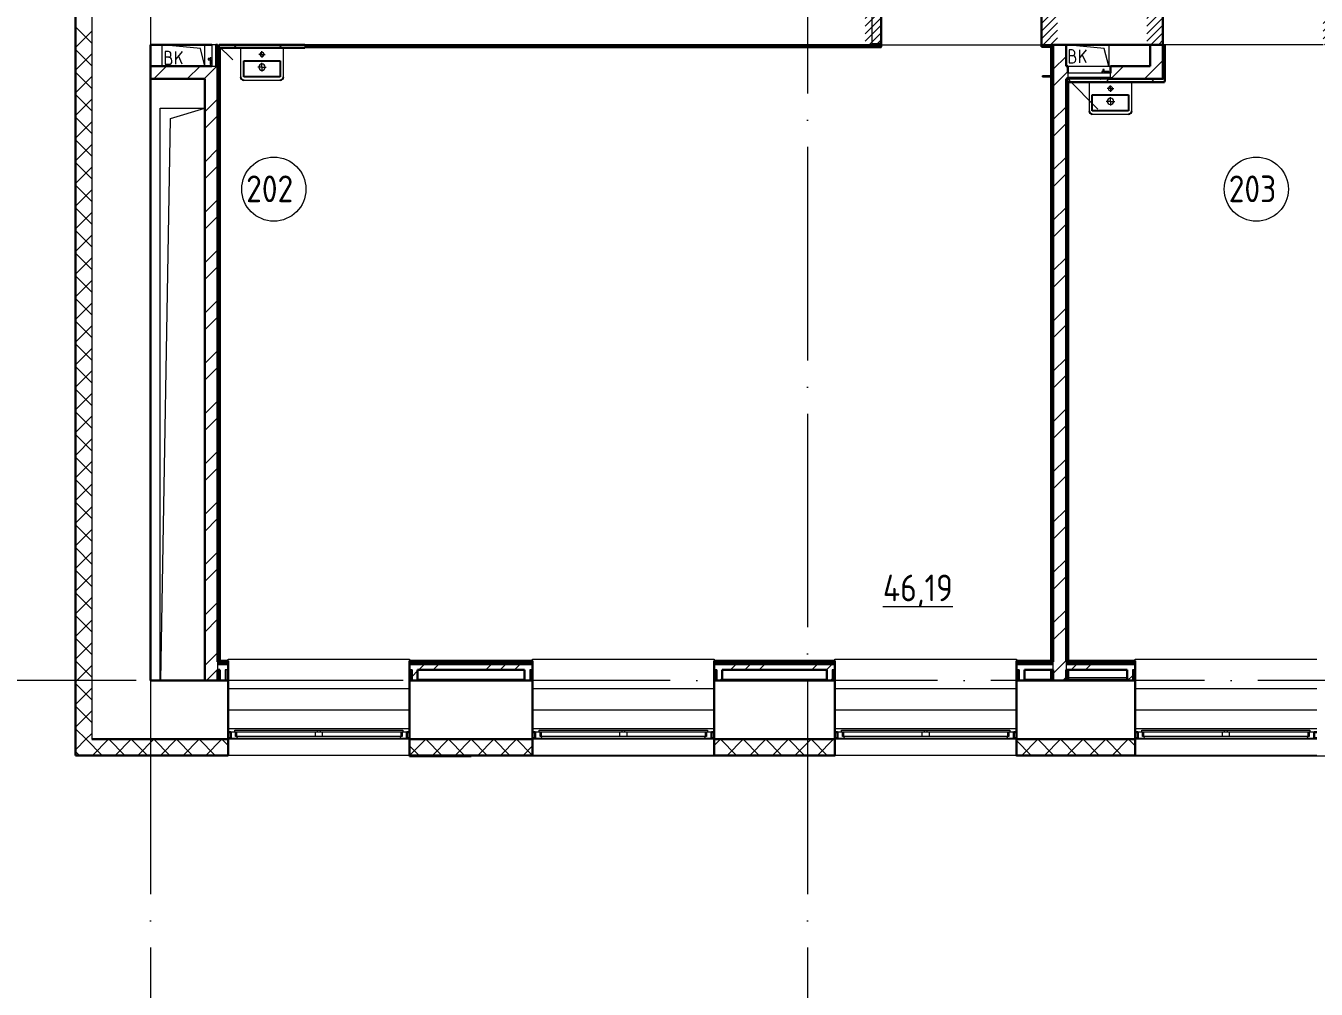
# Model space of a CAD drawing. Header units: millimetres. Extents: x -259809 to 472825, y -397243 to 31861.
# Drawn here: x 99658 to 111737, y -374202 to -365179 of the extents above; entities that cross this region are included whole.
import ezdxf

# ---------------------------------------------------------------- set-up
doc = ezdxf.new("R2010")
doc.units = ezdxf.units.MM
doc.linetypes.add('ADSK_Линия сетки', pattern=[25, 20, -2.5, 0, -2.5])
doc.linetypes.add('ADSK_Штриховая_ш2 п1_5', pattern=[4.5, 3, -1.5])
for name, color, linetype, lineweight in [('_ Окна', 252, 'Continuous', 30), ('Двери', 252, 'Continuous', 9), ('Марки помещений', 252, 'Continuous', 20), ('Оборудование', 8, 'Continuous', 18), ('Ограждение', 252, 'Continuous', 9), ('Окна', 252, 'Continuous', 9), ('Оси', 252, 'Continuous', 9), ('Перекрытие', 252, 'Continuous', 18), ('Стены внутренние', 252, 'Continuous', 18), ('Стены наружные', 252, 'Continuous', 18), ('Стены штриховка', 7, 'Continuous', 9)]:
    doc.layers.add(name, color=color, linetype=linetype, lineweight=lineweight)
doc.layers.add('Узлы', color=252, linetype='Continuous')
doc.styles.add('GOST Common_2', font='', dxfattribs={"width": 0.9, "height": 250})
doc.styles.get('GOST Common_2').set_extended_font_data('GOST type B')

# ---------------------------------------------------------------- blocks, each defined once
blk = doc.blocks.new('2 этаж')
at = {"layer": 'Двери', "lineweight": 18, "true_color": 0x636466}
h = blk.add_hatch(dxfattribs=at)
h.set_pattern_fill('FP_2', color=251, style=0, pattern_type=2)
h.set_pattern_definition([(45, (108141.006, -12489.253), (-35.3553, 35.3553), [])])
h.paths.add_polyline_path([(109150, -12684), (109166, -12684), (109166, -12294), (109016, -12294), (109016, -12684)])
h.paths.add_polyline_path([(107516, -12684), (107516, -12294), (107366, -12294), (107366, -12684)])
h = blk.add_hatch(dxfattribs=at)
h.set_pattern_fill('FP_2', color=251, style=0, pattern_type=2)
h.set_pattern_definition([(45, (110776.005, -12489.253), (-35.3553, 35.3553), [])])
h.paths.add_polyline_path([(111785, -12684), (111801, -12684), (111801, -12294), (111651, -12294), (111651, -12684)])
h.paths.add_polyline_path([(110151, -12684), (110151, -12294), (110001, -12294), (110001, -12684)])
at = {"color": 251, "lineweight": 18, "true_color": 0x636466}
for p, q in [((101144, -12718), (100784, -12684)), ((100784, -12884), (100784, -12684)), ((100843, -12747), (100813, -12747)), ((100813, -12747), (100813, -12867)), ((100846, -12800), (100813, -12800)), ((100866, -12780), (100866, -12770)), ((100973, -12747), (100913, -12818)), ((100913, -12867), (100913, -12747)), ((100973, -12867), (100937, -12789)), ((101184, -12884), (101144, -12718)), ((109601, -12720), (109246, -12684)), ((109303, -12732), (109273, -12732)), ((109273, -12732), (109273, -12852)), ((109307, -12786), (109273, -12786)), ((109327, -12766), (109327, -12756)), ((109433, -12732), (109373, -12804)), ((109373, -12852), (109373, -12732)), ((109433, -12852), (109397, -12775)), ((109646, -12884), (109601, -12720)), ((109646, -12684), (109646, -12884)), ((100813, -12867), (100850, -12867)), ((100876, -12840), (100876, -12830)), ((109273, -12852), (109310, -12852)), ((109337, -12826), (109337, -12816)), ((100766, -18639), (100766, -13279)), ((100766, -13279), (101184, -13279)), ((100864, -13374), (101184, -13279)), ((100771, -18639), (100864, -13374))]:
    blk.add_line(p, q, dxfattribs=at)
for centre, radius, start, end in [((100843, -12770), 23.3, 0, 90), ((100846, -12780), 20, 270, 0), ((100846, -12830), 30, 0, 90), ((109303, -12756), 23.3, 0, 90), ((109307, -12766), 20, 270, 0), ((109307, -12816), 30, 0, 90), ((100850, -12840), 26.7, 270, 0), ((109310, -12826), 26.7, 270, 0)]:
    blk.add_arc(centre, radius, start, end, dxfattribs=at)
at = {"layer": '_ Окна', "color": 251, "true_color": 0x636466}
for p, q in [((101426, -19121), (101401, -19121)), ((101401, -19179), (101426, -19179)), ((101426, -19179), (101426, -19121)), ((103101, -19121), (103076, -19121)), ((103076, -19121), (103076, -19179)), ((103076, -19179), (103101, -19179)), ((104276, -19121), (104251, -19121)), ((104251, -19179), (104276, -19179)), ((104276, -19179), (104276, -19121)), ((105951, -19121), (105926, -19121)), ((105926, -19121), (105926, -19179)), ((105926, -19179), (105951, -19179)), ((107106, -19121), (107081, -19121)), ((107081, -19179), (107106, -19179)), ((107106, -19179), (107106, -19121)), ((108781, -19121), (108756, -19121)), ((108756, -19121), (108756, -19179)), ((108756, -19179), (108781, -19179)), ((109916, -19121), (109891, -19121)), ((109891, -19179), (109916, -19179)), ((109916, -19179), (109916, -19121)), ((111591, -19121), (111566, -19121)), ((111566, -19121), (111566, -19179)), ((111566, -19179), (111591, -19179))]:
    blk.add_line(p, q, dxfattribs=at)
at = {"layer": '_ Окна', "color": 251, "lineweight": 18, "true_color": 0x636466}
for p, q in [((101464, -19121), (101426, -19121)), ((101426, -19121), (101426, -19179)), ((101426, -19179), (101485, -19179)), ((101472, -19162), (101472, -19121)), ((101484, -19162), (101472, -19162)), ((101485, -19179), (101490, -19162)), ((103012, -19162), (103017, -19179)), ((103017, -19179), (103076, -19179)), ((103030, -19162), (103018, -19162)), ((103030, -19121), (103030, -19162)), ((103076, -19121), (103038, -19121)), ((103076, -19179), (103076, -19121)), ((104314, -19121), (104276, -19121)), ((104276, -19121), (104276, -19179)), ((104276, -19179), (104335, -19179)), ((104322, -19162), (104322, -19121)), ((104334, -19162), (104322, -19162)), ((104335, -19179), (104340, -19162)), ((105862, -19162), (105867, -19179)), ((105867, -19179), (105926, -19179)), ((105880, -19162), (105868, -19162)), ((105880, -19121), (105880, -19162)), ((105926, -19121), (105888, -19121)), ((105926, -19179), (105926, -19121)), ((107144, -19121), (107106, -19121)), ((107106, -19121), (107106, -19179)), ((107106, -19179), (107165, -19179)), ((107152, -19162), (107152, -19121)), ((107164, -19162), (107152, -19162)), ((107165, -19179), (107170, -19162)), ((108692, -19162), (108697, -19179)), ((108697, -19179), (108756, -19179)), ((108710, -19162), (108698, -19162)), ((108710, -19121), (108710, -19162)), ((108756, -19121), (108718, -19121)), ((108756, -19179), (108756, -19121)), ((109954, -19121), (109916, -19121)), ((109916, -19121), (109916, -19179)), ((109916, -19179), (109975, -19179)), ((109962, -19162), (109962, -19121)), ((109974, -19162), (109962, -19162)), ((109975, -19179), (109980, -19162)), ((111502, -19162), (111507, -19179)), ((111507, -19179), (111566, -19179)), ((111520, -19162), (111508, -19162)), ((111520, -19121), (111520, -19162)), ((111566, -19121), (111528, -19121)), ((111566, -19179), (111566, -19121))]:
    blk.add_line(p, q, dxfattribs=at)
at = {"layer": 'Двери', "color": 251, "linetype": 'ADSK_Штриховая_ш2 п1_5', "true_color": 0x636466}
for p, q in [((107516, -12684), (107516, -12294)), ((109016, -12294), (109016, -12684)), ((110151, -12684), (110151, -12294)), ((107366, -12684), (107516, -12684)), ((109016, -12684), (109166, -12684)), ((110001, -12684), (110151, -12684))]:
    blk.add_line(p, q, dxfattribs=at)
at = {"layer": 'Марки помещений', "color": 251, "true_color": 0x636466}
for centre in [(101830, -14036), (111026, -14036)]:
    blk.add_circle(centre, 300, dxfattribs=at)
at = {"layer": 'Оборудование', "color": 251, "true_color": 0x636466}
for p, q in [((101285, -12684), (101249, -12684)), ((101249, -12684), (101249, -12884)), ((101286, -12883), (101286, -12685)), ((101296, -12691), (101286, -12691)), ((101296, -12712), (101297, -12712)), ((101297, -12712), (101296, -12712)), ((101297, -12876), (101297, -12692)), ((101304, -12703), (101299, -12703)), ((101304, -12684), (101445, -12826)), ((101304, -12865), (101304, -12703)), ((101306, -12788), (101304, -12788)), ((101306, -12792), (101306, -12788)), ((101306, -12792), (101306, -12852)), ((101231, -12812), (101214, -12812)), ((101214, -12812), (101214, -12824)), ((101214, -12824), (101231, -12824)), ((101233, -12810), (101231, -12812)), ((101231, -12812), (101231, -12824)), ((101231, -12824), (101233, -12826)), ((101249, -12808), (101233, -12808)), ((101233, -12808), (101233, -12827)), ((101233, -12827), (101249, -12827)), ((101239, -12805), (101234, -12805)), ((101234, -12805), (101234, -12813)), ((101234, -12823), (101234, -12868)), ((101234, -12868), (101239, -12868)), ((101239, -12813), (101239, -12805)), ((101239, -12868), (101239, -12823)), ((101249, -12884), (101285, -12884)), ((101286, -12877), (101296, -12877)), ((101297, -12856), (101296, -12856)), ((101297, -12856), (101296, -12856)), ((101299, -12865), (101304, -12865)), ((101304, -12856), (101306, -12856)), ((101306, -12856), (101306, -12852)), ((109588, -12914), (109588, -12931)), ((109601, -12914), (109588, -12914)), ((109601, -12931), (109601, -12914)), ((109261, -12949), (109261, -12986)), ((109661, -12949), (109261, -12949)), ((109261, -13004), (109544, -13287)), ((109262, -12987), (109660, -12987)), ((109268, -12987), (109268, -12996)), ((109269, -12997), (109653, -12997)), ((109280, -12999), (109280, -13004)), ((109280, -13004), (109642, -13004)), ((109565, -13004), (109565, -13006)), ((109565, -13006), (109569, -13006)), ((109629, -13006), (109569, -13006)), ((109590, -12934), (109581, -12934)), ((109581, -12934), (109581, -12939)), ((109581, -12939), (109590, -12939)), ((109585, -12933), (109585, -12949)), ((109604, -12933), (109585, -12933)), ((109588, -12931), (109586, -12933)), ((109601, -12931), (109588, -12931)), ((109645, -12934), (109599, -12934)), ((109599, -12939), (109645, -12939)), ((109603, -12933), (109601, -12931)), ((109604, -12949), (109604, -12933)), ((109629, -13006), (109633, -13006)), ((109633, -13006), (109633, -13004)), ((109642, -13004), (109642, -12999)), ((109645, -12939), (109645, -12934)), ((109654, -12996), (109654, -12987)), ((109661, -12986), (109661, -12949))]:
    blk.add_line(p, q, dxfattribs=at)
for points, knots in [([(101286, -12685), (101286, -12685), (101286, -12685), (101286, -12685), (101286, -12685), (101286, -12684), (101286, -12684), (101286, -12684), (101285, -12684), (101285, -12684)], [-1, -1, -1, -1, -0.833333, -0.75, -0.583333, -0.458333, -0.333333, -0.166667, 0, 0, 0, 0]), ([(101297, -12692), (101297, -12692), (101297, -12692), (101297, -12692), (101297, -12692), (101297, -12692), (101297, -12691), (101297, -12691), (101296, -12691), (101296, -12691), (101296, -12691)], [-1, -1, -1, -1, -0.833333, -0.75, -0.666667, -0.583333, -0.458333, -0.333333, -0.166667, 0, 0, 0, 0]), ([(101299, -12703), (101298, -12703), (101298, -12703), (101298, -12703), (101298, -12703), (101298, -12703), (101297, -12703), (101297, -12703), (101297, -12702), (101297, -12702), (101297, -12702), (101297, -12702), (101297, -12702)], [-1, -1, -1, -1, -0.833333, -0.75, -0.666667, -0.583333, -0.5, -0.416667, -0.333333, -0.25, -0.166667, 0, 0, 0, 0]), ([(101285, -12884), (101285, -12884), (101286, -12884), (101286, -12884), (101286, -12884), (101286, -12884), (101286, -12884), (101286, -12884), (101286, -12883), (101286, -12883)], [0, 0, 0, 0, 0.166667, 0.333333, 0.458333, 0.583333, 0.708333, 0.833333, 1, 1, 1, 1]), ([(101296, -12877), (101296, -12877), (101296, -12877), (101297, -12877), (101297, -12877), (101297, -12877), (101297, -12877), (101297, -12877), (101297, -12877), (101297, -12876), (101297, -12876)], [0, 0, 0, 0, 0.166667, 0.333333, 0.458333, 0.583333, 0.666667, 0.75, 0.833333, 1, 1, 1, 1]), ([(101297, -12867), (101297, -12867), (101297, -12866), (101297, -12866), (101297, -12866), (101297, -12866), (101297, -12866), (101298, -12866), (101298, -12865), (101298, -12865), (101298, -12865), (101298, -12865), (101299, -12865)], [0, 0, 0, 0, 0.166667, 0.25, 0.333333, 0.416667, 0.5, 0.583333, 0.666667, 0.75, 0.833333, 1, 1, 1, 1]), ([(109261, -12986), (109261, -12986), (109261, -12986), (109261, -12986), (109261, -12986), (109261, -12986), (109262, -12986), (109262, -12987), (109262, -12987), (109262, -12987)], [-1, -1, -1, -1, -0.833333, -0.666667, -0.5, -0.333333, -0.25, -0.166667, 0, 0, 0, 0]), ([(109268, -12996), (109268, -12996), (109268, -12997), (109268, -12997), (109268, -12997), (109268, -12997), (109268, -12997), (109269, -12997), (109269, -12997), (109269, -12997), (109269, -12997)], [-1, -1, -1, -1, -0.833333, -0.666667, -0.541667, -0.416667, -0.333333, -0.25, -0.166667, 0, 0, 0, 0]), ([(109278, -12997), (109279, -12997), (109279, -12997), (109279, -12997), (109279, -12997), (109279, -12998), (109280, -12998), (109280, -12998), (109280, -12998), (109280, -12998), (109280, -12998), (109280, -12999), (109280, -12999)], [-1, -1, -1, -1, -0.833333, -0.75, -0.666667, -0.583333, -0.5, -0.416667, -0.333333, -0.25, -0.166667, 0, 0, 0, 0]), ([(109642, -12999), (109642, -12999), (109642, -12998), (109642, -12998), (109642, -12998), (109642, -12998), (109642, -12998), (109643, -12998), (109643, -12997), (109643, -12997), (109643, -12997), (109643, -12997), (109644, -12997)], [0, 0, 0, 0, 0.166667, 0.25, 0.333333, 0.416667, 0.5, 0.583333, 0.666667, 0.75, 0.833333, 1, 1, 1, 1]), ([(109653, -12997), (109653, -12997), (109653, -12997), (109653, -12997), (109654, -12997), (109654, -12997), (109654, -12997), (109654, -12997), (109654, -12997), (109654, -12996), (109654, -12996)], [0, 0, 0, 0, 0.166667, 0.25, 0.333333, 0.416667, 0.541667, 0.666667, 0.833333, 1, 1, 1, 1]), ([(109660, -12987), (109660, -12987), (109660, -12987), (109660, -12986), (109661, -12986), (109661, -12986), (109661, -12986), (109661, -12986), (109661, -12986), (109661, -12986)], [0, 0, 0, 0, 0.166667, 0.25, 0.333333, 0.5, 0.666667, 0.833333, 1, 1, 1, 1])]:
    blk.add_open_spline(points, degree=3, knots=knots, dxfattribs=at)
at = {"layer": 'Ограждение', "color": 251, "true_color": 0x636466}
for p, q in [((102119, -12709), (107516, -12709)), ((107516, -12704), (107516, -12709)), ((110166, -12684), (110176, -12684)), ((110166, -12684), (110166, -12699)), ((110176, -12964), (110176, -12684)), ((101324, -12987), (101329, -12987)), ((101329, -18454), (101329, -12987)), ((109024, -12984), (109024, -12974)), ((109106, -12974), (109024, -12974)), ((109024, -12984), (109101, -12984)), ((109106, -12979), (109101, -12984)), ((109101, -12984), (109101, -18454)), ((110176, -12964), (110171, -12964)), ((109266, -13594), (109271, -13594)), ((109271, -18454), (109271, -13594)), ((101401, -18454), (101401, -18439)), ((101401, -18439), (103101, -18439)), ((103101, -18439), (103101, -18454)), ((104251, -18454), (104251, -18439)), ((104251, -18439), (105951, -18439)), ((105951, -18439), (105951, -18454)), ((107081, -18454), (107081, -18439)), ((107081, -18439), (108781, -18439)), ((108781, -18439), (108781, -18454)), ((109891, -18454), (109891, -18439)), ((109891, -18439), (111591, -18439)), ((101319, -18539), (101319, -18624)), ((109101, -18539), (109101, -18624)), ((109111, -18624), (109111, -18539)), ((109261, -18539), (109261, -18624)), ((109271, -18614), (109271, -18539)), ((101401, -18714), (103101, -18714)), ((104251, -18714), (105951, -18714)), ((107081, -18714), (108781, -18714)), ((109271, -18614), (109261, -18624)), ((109816, -18614), (109271, -18614)), ((109891, -18714), (111591, -18714)), ((101401, -18914), (103101, -18914)), ((104251, -18914), (105951, -18914)), ((107081, -18914), (108781, -18914)), ((109891, -18914), (111591, -18914)), ((101401, -19089), (103101, -19089)), ((104251, -19089), (105951, -19089)), ((107081, -19089), (108781, -19089)), ((109891, -19089), (111591, -19089))]:
    blk.add_line(p, q, dxfattribs=at)
at = {"layer": 'Окна', "color": 251, "true_color": 0x636466}
for p, q in [((101464, -19104), (102236, -19104)), ((101464, -19121), (101464, -19104)), ((102236, -19121), (101464, -19121)), ((101484, -19162), (101484, -19121)), ((102216, -19162), (101484, -19162)), ((101485, -19179), (103017, -19179)), ((102216, -19121), (102216, -19162)), ((102286, -19162), (102216, -19162)), ((102236, -19104), (102266, -19104)), ((102236, -19104), (102236, -19121)), ((102266, -19121), (102236, -19121)), ((102266, -19104), (103038, -19104)), ((102266, -19121), (102266, -19104)), ((103038, -19121), (102266, -19121)), ((102286, -19162), (102286, -19121)), ((103018, -19162), (102286, -19162)), ((103018, -19121), (103018, -19162)), ((103038, -19104), (103038, -19121)), ((104314, -19104), (105086, -19104)), ((104314, -19121), (104314, -19104)), ((105086, -19121), (104314, -19121)), ((104334, -19162), (104334, -19121)), ((105066, -19162), (104334, -19162)), ((104335, -19179), (105867, -19179)), ((105066, -19121), (105066, -19162)), ((105136, -19162), (105066, -19162)), ((105086, -19104), (105116, -19104)), ((105086, -19104), (105086, -19121)), ((105116, -19121), (105086, -19121)), ((105116, -19104), (105888, -19104)), ((105116, -19121), (105116, -19104)), ((105888, -19121), (105116, -19121)), ((105136, -19162), (105136, -19121)), ((105868, -19162), (105136, -19162)), ((105868, -19121), (105868, -19162)), ((105888, -19104), (105888, -19121)), ((107144, -19104), (107916, -19104)), ((107144, -19121), (107144, -19104)), ((107916, -19121), (107144, -19121)), ((107164, -19162), (107164, -19121)), ((107896, -19162), (107164, -19162)), ((107165, -19179), (108697, -19179)), ((107896, -19121), (107896, -19162)), ((107966, -19162), (107896, -19162)), ((107916, -19104), (107946, -19104)), ((107916, -19104), (107916, -19121)), ((107946, -19121), (107916, -19121)), ((107946, -19104), (108718, -19104)), ((107946, -19121), (107946, -19104)), ((108718, -19121), (107946, -19121)), ((107966, -19162), (107966, -19121)), ((108698, -19162), (107966, -19162)), ((108698, -19121), (108698, -19162)), ((108718, -19104), (108718, -19121)), ((109954, -19104), (110726, -19104)), ((109954, -19121), (109954, -19104)), ((110726, -19121), (109954, -19121)), ((109974, -19162), (109974, -19121)), ((110706, -19162), (109974, -19162)), ((109975, -19179), (111507, -19179)), ((110706, -19121), (110706, -19162)), ((110776, -19162), (110706, -19162)), ((110726, -19104), (110756, -19104)), ((110726, -19104), (110726, -19121)), ((110756, -19121), (110726, -19121)), ((110756, -19104), (111528, -19104)), ((110756, -19121), (110756, -19104)), ((111528, -19121), (110756, -19121)), ((110776, -19162), (110776, -19121)), ((111508, -19162), (110776, -19162)), ((111508, -19121), (111508, -19162)), ((111528, -19104), (111528, -19121))]:
    blk.add_line(p, q, dxfattribs=at)
at = {"layer": 'Оси', "color": 251, "linetype": 'ADSK_Линия сетки', "ltscale": 100, "true_color": 0x636466}
for p, q in [((100676, -1139), (100676, -32265)), ((106826, -1139), (106826, -32265)), ((170543, -18639), (93604, -18639))]:
    blk.add_line(p, q, dxfattribs=at)
at = {"layer": 'Перекрытие', "color": 251, "ltscale": 100, "true_color": 0x636466}
for p, q in [((100784, -12884), (100784, -12684)), ((109646, -12684), (109646, -12884)), ((100766, -18639), (100766, -13279)), ((100766, -13279), (101184, -13279))]:
    blk.add_line(p, q, dxfattribs=at)
at = {"layer": 'Стены внутренние', "color": 251, "lineweight": 30, "true_color": 0x636466}
for p, q in [((99974, -11929), (99974, -19341)), ((109016, -12294), (109016, -12684)), ((110151, -12684), (110151, -12294)), ((107431, -12684), (107431, -12679)), ((100676, -12884), (100676, -12684)), ((100676, -12684), (101249, -12684)), ((101286, -12684), (101304, -12684)), ((101319, -12684), (102119, -12684)), ((109246, -12684), (110031, -12684)), ((100676, -18639), (100676, -13004)), ((101184, -18639), (100676, -18639)), ((101326, -18639), (101304, -18639)), ((101401, -19341), (101401, -18639)), ((103101, -18639), (103101, -19341)), ((104176, -18639), (103176, -18639)), ((104251, -19341), (104251, -18639)), ((105951, -18639), (105951, -19341)), ((107006, -18639), (106026, -18639)), ((107081, -19341), (107081, -18639)), ((108781, -18639), (108781, -19341)), ((109126, -18639), (108856, -18639)), ((109816, -18639), (109246, -18639)), ((109891, -19341), (109891, -18639)), ((100126, -19189), (101401, -19189)), ((103101, -19189), (104251, -19189)), ((105951, -19189), (107081, -19189)), ((108781, -19189), (109891, -19189)), ((99974, -19341), (101401, -19341)), ((103101, -19341), (104251, -19341)), ((105951, -19341), (107081, -19341)), ((108781, -19341), (109891, -19341))]:
    blk.add_line(p, q, dxfattribs=at)
at = {"layer": 'Стены внутренние', "color": 251, "true_color": 0x636466}
for p, q in [((100126, -11929), (100126, -19189)), ((107431, -12679), (107431, -12299)), ((101304, -12684), (101319, -12684)), ((107516, -12684), (109111, -12684)), ((111651, -12684), (110151, -12684)), ((103101, -19189), (101401, -19189)), ((105951, -19189), (104251, -19189)), ((108781, -19189), (107081, -19189)), ((111591, -19189), (109891, -19189)), ((103101, -19341), (101401, -19341)), ((105951, -19341), (104251, -19341)), ((108781, -19341), (107081, -19341)), ((111591, -19341), (109891, -19341))]:
    blk.add_line(p, q, dxfattribs=at)
at = {"layer": 'Стены внутренние', "color": 251, "linetype": 'Continuous', "lineweight": 9, "true_color": 0x636466}
for p, q in [((100126, -12668), (99976, -12518)), ((99976, -12707), (100126, -12557)), ((99976, -12691), (99974, -12688)), ((100126, -12880), (99976, -12730)), ((99976, -12919), (100126, -12769)), ((99976, -12895), (99974, -12891)), ((99976, -12928), (99976, -12928)), ((100126, -13092), (99976, -12942)), ((99976, -13131), (100126, -12981)), ((99976, -13132), (99976, -13132)), ((100126, -13304), (99976, -13154)), ((99976, -13344), (100126, -13194)), ((99976, -13354), (99974, -13359)), ((100126, -13516), (99976, -13366)), ((99976, -13556), (100126, -13406)), ((99976, -13436), (99976, -13436)), ((100126, -13728), (99976, -13578)), ((99976, -13768), (100126, -13618)), ((100126, -13940), (99976, -13790)), ((99976, -13980), (100126, -13830)), ((100126, -14152), (99976, -14002)), ((99976, -14192), (100126, -14042)), ((99976, -14046), (99976, -14046)), ((100126, -14365), (99976, -14215)), ((99976, -14249), (99976, -14249)), ((99976, -14404), (100126, -14254)), ((100126, -14577), (99976, -14427)), ((99976, -14616), (100126, -14466)), ((99976, -14554), (99976, -14554)), ((100126, -14789), (99976, -14639)), ((99976, -14829), (100126, -14679)), ((99976, -14777), (99974, -14781)), ((100126, -15001), (99976, -14851)), ((99976, -15041), (100126, -14891)), ((100126, -15213), (99976, -15063)), ((99976, -15130), (99974, -15126)), ((99976, -15253), (100126, -15103)), ((99976, -15164), (99976, -15164)), ((100126, -15425), (99976, -15275)), ((99976, -15465), (100126, -15315)), ((99976, -15367), (99976, -15367)), ((100126, -15637), (99976, -15487)), ((99976, -15677), (100126, -15527)), ((99976, -15672), (99976, -15672)), ((100126, -15849), (99976, -15699)), ((99976, -15889), (100126, -15739)), ((100126, -16062), (99976, -15912)), ((99976, -16101), (100126, -15951)), ((100126, -16274), (99976, -16124)), ((99976, -16313), (100126, -16163)), ((99976, -16281), (99976, -16281)), ((100126, -16486), (99976, -16336)), ((99976, -16526), (100126, -16376)), ((99976, -16484), (99976, -16484)), ((100126, -16698), (99976, -16548)), ((99976, -16738), (100126, -16588)), ((100126, -16910), (99976, -16760)), ((99976, -16789), (99976, -16789)), ((99976, -16950), (100126, -16800)), ((100126, -17122), (99976, -16972)), ((99976, -17012), (99976, -17013)), ((99976, -17162), (100126, -17012)), ((100126, -17334), (99976, -17184)), ((99976, -17374), (100126, -17224)), ((99976, -17365), (99974, -17361)), ((100126, -17547), (99976, -17397)), ((99976, -17399), (99976, -17399)), ((99976, -17586), (100126, -17436)), ((99976, -17602), (99976, -17602)), ((100126, -17759), (99976, -17609)), ((99976, -17798), (100126, -17648)), ((100126, -17971), (99976, -17821)), ((99976, -18011), (100126, -17861)), ((99976, -17907), (99976, -17907)), ((100126, -18183), (99976, -18033)), ((99976, -18223), (100126, -18073)), ((100126, -18395), (99976, -18245)), ((99976, -18435), (100126, -18285)), ((100126, -18607), (99976, -18457)), ((99976, -18647), (100126, -18497)), ((99976, -18516), (99976, -18516)), ((100126, -18819), (99976, -18669)), ((99976, -18859), (100126, -18709)), ((99976, -18720), (99976, -18720)), ((100126, -19031), (99976, -18881)), ((99976, -19071), (100126, -18921)), ((99976, -19024), (99976, -19024)), ((100072, -19189), (99976, -19094)), ((99976, -19283), (100070, -19189)), ((100070, -19189), (100126, -19133)), ((100222, -19339), (100072, -19189)), ((100132, -19339), (100282, -19189)), ((100434, -19339), (100284, -19189)), ((100344, -19339), (100494, -19189)), ((100646, -19339), (100496, -19189)), ((100556, -19339), (100706, -19189)), ((100858, -19339), (100708, -19189)), ((100769, -19339), (100919, -19189)), ((101070, -19339), (100920, -19189)), ((100981, -19339), (101131, -19189)), ((101282, -19339), (101132, -19189)), ((101193, -19339), (101343, -19189)), ((101401, -19246), (101344, -19189)), ((103103, -19338), (103252, -19189)), ((103404, -19339), (103254, -19189)), ((103314, -19339), (103464, -19189)), ((103616, -19339), (103466, -19189)), ((103526, -19339), (103676, -19189)), ((103828, -19339), (103678, -19189)), ((103738, -19339), (103888, -19189)), ((104040, -19339), (103890, -19189)), ((103951, -19339), (104101, -19189)), ((104249, -19336), (104102, -19189)), ((105951, -19248), (106010, -19189)), ((106161, -19339), (106011, -19189)), ((106072, -19339), (106222, -19189)), ((106373, -19339), (106223, -19189)), ((106284, -19339), (106434, -19189)), ((106586, -19339), (106436, -19189)), ((106496, -19339), (106646, -19189)), ((106798, -19339), (106648, -19189)), ((106708, -19339), (106858, -19189)), ((107010, -19339), (106860, -19189)), ((106920, -19339), (107070, -19189)), ((107081, -19198), (107072, -19189)), ((108919, -19339), (108781, -19201)), ((108830, -19339), (108980, -19189)), ((109131, -19339), (108981, -19189)), ((109042, -19339), (109192, -19189)), ((109343, -19339), (109193, -19189)), ((109254, -19339), (109404, -19189)), ((109555, -19339), (109405, -19189)), ((109466, -19339), (109616, -19189)), ((109768, -19339), (109618, -19189)), ((109678, -19339), (109828, -19189)), ((109891, -19251), (109830, -19189)), ((100010, -19339), (99976, -19306)), ((103191, -19339), (103101, -19249)), ((104163, -19339), (104251, -19251)), ((100179, -19341), (100178, -19340)), ((101214, -19339), (101213, -19341)), ((103698, -19341), (103697, -19339)), ((104029, -19339), (104028, -19341)), ((104050, -19341), (104049, -19339)), ((104249, -19329), (104251, -19329)), ((108977, -19341), (108976, -19339)), ((109329, -19341), (109328, -19339)), ((109543, -19339), (109542, -19341))]:
    blk.add_line(p, q, dxfattribs=at)
at = {"layer": 'Стены наружные', "color": 251, "lineweight": 30, "true_color": 0x636466}
for p, q in [((107516, -12679), (107516, -12299)), ((107431, -12679), (107516, -12679)), ((101304, -12684), (101304, -12703)), ((101324, -12704), (101319, -12704)), ((101319, -12704), (101319, -18459)), ((101319, -12714), (102119, -12714)), ((101324, -18454), (101324, -12704)), ((102119, -12699), (107516, -12699)), ((102119, -12704), (107516, -12704)), ((102119, -12714), (102119, -12704)), ((107516, -12684), (107431, -12684)), ((107516, -12704), (107516, -12684)), ((109016, -12684), (109016, -12704)), ((109016, -12699), (109111, -12699)), ((109016, -12704), (109106, -12704)), ((109106, -12704), (109106, -18454)), ((109246, -12684), (109111, -12684)), ((109111, -18459), (109111, -12699)), ((109126, -12684), (109126, -18464)), ((109246, -12884), (109246, -12684)), ((110031, -12684), (110031, -12884)), ((110151, -12684), (110031, -12684)), ((110151, -12684), (110151, -13004)), ((110166, -12699), (110151, -12699)), ((110166, -12704), (110166, -12699)), ((110171, -12704), (110166, -12704)), ((110171, -13024), (110171, -12704)), ((101249, -12884), (100676, -12884)), ((100676, -12884), (100676, -13004)), ((101304, -12884), (101286, -12884)), ((101304, -12865), (101304, -18464)), ((109261, -12884), (109246, -12884)), ((109261, -12949), (109261, -12884)), ((110031, -12884), (109661, -12884)), ((109661, -12884), (109661, -12949)), ((100676, -13004), (101184, -13004)), ((101184, -13004), (101184, -18639)), ((109246, -18464), (109246, -13004)), ((109280, -13004), (109246, -13004)), ((109261, -13004), (109261, -12986)), ((109266, -18454), (109266, -13034)), ((109266, -13034), (110166, -13034)), ((110151, -13004), (109642, -13004)), ((109661, -12986), (109661, -13004)), ((110166, -13024), (110171, -13024)), ((110166, -13034), (110166, -13024)), ((101304, -18464), (101319, -18464)), ((101401, -18454), (101324, -18454)), ((101401, -18459), (101401, -18454)), ((101401, -18639), (101401, -18459)), ((104251, -18454), (103101, -18454)), ((103101, -18454), (103101, -18459)), ((103101, -18459), (103101, -18639)), ((104251, -18459), (104251, -18454)), ((104251, -18639), (104251, -18459)), ((107081, -18454), (105951, -18454)), ((105951, -18454), (105951, -18459)), ((105951, -18459), (105951, -18639)), ((107081, -18459), (107081, -18454)), ((107081, -18639), (107081, -18459)), ((109106, -18454), (108781, -18454)), ((108781, -18454), (108781, -18459)), ((108781, -18459), (108781, -18639)), ((109111, -18459), (109106, -18459)), ((109106, -18459), (109111, -18459)), ((109246, -18464), (109261, -18464)), ((109266, -18459), (109261, -18459)), ((109261, -18459), (109266, -18459)), ((109891, -18454), (109266, -18454)), ((109891, -18459), (109891, -18454)), ((109891, -18639), (109891, -18459)), ((101304, -18639), (101304, -18539)), ((101304, -18539), (101326, -18539)), ((101326, -18539), (101326, -18639)), ((103176, -18539), (104176, -18539)), ((103176, -18639), (103176, -18539)), ((104176, -18539), (104176, -18639)), ((106026, -18539), (107006, -18539)), ((106026, -18639), (106026, -18539)), ((107006, -18539), (107006, -18639)), ((108856, -18539), (109126, -18539)), ((108856, -18639), (108856, -18539)), ((109126, -18539), (109126, -18639)), ((109246, -18639), (109246, -18539)), ((109246, -18539), (109816, -18539)), ((109816, -18539), (109816, -18639)), ((101184, -18639), (101304, -18639)), ((101326, -18639), (101401, -18639)), ((103101, -18639), (103176, -18639)), ((104176, -18639), (104251, -18639)), ((105951, -18639), (106026, -18639)), ((107006, -18639), (107081, -18639)), ((108781, -18639), (108856, -18639)), ((109126, -18639), (109246, -18639)), ((109816, -18639), (109891, -18639)), ((103676, -19341), (103101, -19341)), ((103101, -19341), (103101, -19346)), ((103101, -19346), (103676, -19346)), ((103676, -19346), (103676, -19341))]:
    blk.add_line(p, q, dxfattribs=at)
at = {"layer": 'Стены наружные', "color": 251, "linetype": 'Continuous', "lineweight": 9, "true_color": 0x636466}
for p, q in [((107474, -12679), (107516, -12637)), ((101319, -12708), (101322, -12704)), ((101319, -12778), (101324, -12773)), ((101454, -12714), (101484, -12684)), ((101878, -12714), (101908, -12684)), ((102171, -12704), (102176, -12699)), ((102242, -12704), (102247, -12699)), ((102312, -12704), (102317, -12699)), ((102317, -12699), (102332, -12684)), ((102383, -12704), (102388, -12699)), ((102454, -12704), (102459, -12699)), ((102525, -12704), (102530, -12699)), ((102595, -12704), (102600, -12699)), ((102666, -12704), (102671, -12699)), ((102737, -12704), (102742, -12699)), ((102742, -12699), (102757, -12684)), ((102807, -12704), (102812, -12699)), ((102878, -12704), (102883, -12699)), ((102949, -12704), (102954, -12699)), ((103020, -12704), (103025, -12699)), ((103090, -12704), (103095, -12699)), ((103161, -12704), (103166, -12699)), ((103166, -12699), (103181, -12684)), ((103232, -12704), (103237, -12699)), ((103302, -12704), (103307, -12699)), ((103373, -12704), (103378, -12699)), ((103444, -12704), (103449, -12699)), ((103515, -12704), (103520, -12699)), ((103585, -12704), (103590, -12699)), ((103590, -12699), (103605, -12684)), ((103656, -12704), (103661, -12699)), ((103727, -12704), (103732, -12699)), ((103797, -12704), (103802, -12699)), ((103868, -12704), (103873, -12699)), ((103939, -12704), (103944, -12699)), ((104009, -12704), (104014, -12699)), ((104014, -12699), (104029, -12684)), ((104080, -12704), (104085, -12699)), ((104151, -12704), (104156, -12699)), ((104222, -12704), (104227, -12699)), ((104292, -12704), (104297, -12699)), ((104363, -12704), (104368, -12699)), ((104434, -12704), (104439, -12699)), ((104439, -12699), (104454, -12684)), ((104504, -12704), (104509, -12699)), ((104575, -12704), (104580, -12699)), ((104646, -12704), (104651, -12699)), ((104717, -12704), (104722, -12699)), ((104787, -12704), (104792, -12699)), ((104858, -12704), (104863, -12699)), ((104863, -12699), (104878, -12684)), ((104929, -12704), (104934, -12699)), ((104999, -12704), (105004, -12699)), ((105070, -12704), (105075, -12699)), ((105141, -12704), (105146, -12699)), ((105212, -12704), (105217, -12699)), ((105282, -12704), (105287, -12699)), ((105287, -12699), (105302, -12684)), ((105353, -12704), (105358, -12699)), ((105424, -12704), (105429, -12699)), ((105494, -12704), (105499, -12699)), ((105565, -12704), (105570, -12699)), ((105636, -12704), (105641, -12699)), ((105707, -12704), (105712, -12699)), ((105712, -12699), (105727, -12684)), ((105777, -12704), (105782, -12699)), ((105848, -12704), (105853, -12699)), ((105919, -12704), (105924, -12699)), ((105989, -12704), (105994, -12699)), ((106060, -12704), (106065, -12699)), ((106131, -12704), (106136, -12699)), ((106136, -12699), (106151, -12684)), ((106202, -12704), (106207, -12699)), ((106272, -12704), (106277, -12699)), ((106343, -12704), (106348, -12699)), ((106414, -12704), (106419, -12699)), ((106484, -12704), (106489, -12699)), ((106555, -12704), (106560, -12699)), ((106560, -12699), (106575, -12684)), ((106626, -12704), (106631, -12699)), ((106696, -12704), (106701, -12699)), ((106767, -12704), (106772, -12699)), ((106838, -12704), (106843, -12699)), ((106909, -12704), (106914, -12699)), ((106979, -12704), (106984, -12699)), ((106984, -12699), (106999, -12684)), ((107050, -12704), (107055, -12699)), ((107121, -12704), (107126, -12699)), ((107191, -12704), (107196, -12699)), ((107262, -12704), (107267, -12699)), ((107333, -12704), (107338, -12699)), ((107404, -12704), (107409, -12699)), ((107409, -12699), (107424, -12684)), ((107474, -12704), (107479, -12699)), ((109030, -12704), (109035, -12699)), ((109101, -12704), (109106, -12699)), ((109106, -12699), (109111, -12694)), ((109106, -12770), (109111, -12765)), ((109126, -12913), (109246, -12793)), ((110166, -12770), (110171, -12765)), ((100706, -13004), (100826, -12884)), ((101020, -13004), (101140, -12884)), ((101184, -12998), (101297, -12884)), ((101304, -12864), (101319, -12849)), ((101319, -12849), (101324, -12844)), ((101319, -12920), (101324, -12915)), ((109106, -12840), (109111, -12835)), ((109106, -12911), (109111, -12906)), ((109664, -13004), (109784, -12884)), ((110031, -12951), (110151, -12831)), ((110151, -12927), (110166, -12912)), ((110166, -12841), (110171, -12836)), ((110166, -12912), (110171, -12907)), ((101177, -13004), (101184, -12998)), ((101319, -12991), (101324, -12986)), ((109106, -12982), (109111, -12977)), ((109126, -13070), (109246, -12950)), ((109246, -12950), (109261, -12935)), ((109261, -13039), (109266, -13034)), ((109619, -13034), (109649, -13004)), ((109978, -13004), (110031, -12951)), ((110043, -13034), (110073, -13004)), ((110135, -13004), (110151, -12988)), ((110166, -12982), (110171, -12977)), ((101319, -13061), (101324, -13056)), ((101319, -13132), (101324, -13127)), ((109106, -13052), (109111, -13047)), ((109106, -13123), (109111, -13118)), ((109261, -13110), (109266, -13105)), ((101184, -13312), (101304, -13192)), ((101304, -13288), (101319, -13273)), ((101319, -13203), (101324, -13198)), ((101319, -13273), (101324, -13268)), ((109106, -13194), (109111, -13189)), ((109106, -13265), (109111, -13260)), ((109126, -13385), (109246, -13265)), ((109261, -13180), (109266, -13175)), ((109261, -13251), (109266, -13246)), ((101184, -13469), (101304, -13349)), ((101319, -13344), (101324, -13339)), ((109106, -13335), (109111, -13330)), ((109106, -13406), (109111, -13401)), ((109246, -13407), (109261, -13392)), ((109261, -13322), (109266, -13317)), ((109261, -13392), (109266, -13387)), ((101319, -13415), (101324, -13410)), ((101319, -13486), (101324, -13481)), ((109106, -13477), (109111, -13472)), ((109126, -13542), (109246, -13422)), ((109261, -13463), (109266, -13458)), ((101319, -13556), (101324, -13551)), ((101319, -13627), (101324, -13622)), ((109106, -13547), (109111, -13542)), ((109106, -13618), (109111, -13613)), ((109261, -13534), (109266, -13529)), ((109261, -13605), (109266, -13600)), ((101184, -13783), (101304, -13663)), ((101304, -13713), (101319, -13698)), ((101319, -13698), (101324, -13693)), ((101319, -13768), (101324, -13763)), ((109106, -13689), (109111, -13684)), ((109106, -13760), (109111, -13755)), ((109126, -13856), (109246, -13736)), ((109261, -13675), (109266, -13670)), ((109261, -13746), (109266, -13741)), ((101184, -13941), (101304, -13821)), ((101319, -13839), (101324, -13834)), ((109106, -13830), (109111, -13825)), ((109246, -13832), (109261, -13817)), ((109261, -13817), (109266, -13812)), ((109261, -13887), (109266, -13882)), ((101319, -13910), (101324, -13905)), ((101319, -13981), (101324, -13976)), ((109106, -13901), (109111, -13896)), ((109106, -13972), (109111, -13967)), ((109126, -14013), (109246, -13893)), ((109261, -13958), (109266, -13953)), ((101304, -14137), (101319, -14122)), ((101319, -14051), (101324, -14046)), ((101319, -14122), (101324, -14117)), ((109106, -14042), (109111, -14037)), ((109106, -14113), (109111, -14108)), ((109261, -14029), (109266, -14024)), ((109261, -14100), (109266, -14095)), ((101184, -14255), (101304, -14135)), ((101319, -14193), (101324, -14188)), ((109106, -14184), (109111, -14179)), ((109106, -14255), (109111, -14250)), ((109126, -14328), (109246, -14208)), ((109246, -14256), (109261, -14241)), ((109261, -14170), (109266, -14165)), ((109261, -14241), (109266, -14236)), ((101184, -14412), (101304, -14292)), ((101319, -14263), (101324, -14258)), ((101319, -14334), (101324, -14329)), ((109106, -14325), (109111, -14320)), ((109126, -14485), (109246, -14365)), ((109261, -14312), (109266, -14307)), ((101319, -14405), (101324, -14400)), ((101319, -14475), (101324, -14470)), ((109106, -14396), (109111, -14391)), ((109106, -14467), (109111, -14462)), ((109261, -14382), (109266, -14377)), ((109261, -14453), (109266, -14448)), ((101184, -14726), (101304, -14606)), ((101304, -14561), (101319, -14546)), ((101319, -14546), (101324, -14541)), ((101319, -14617), (101324, -14612)), ((109106, -14537), (109111, -14532)), ((109106, -14608), (109111, -14603)), ((109261, -14524), (109266, -14519)), ((109261, -14595), (109266, -14590)), ((101319, -14688), (101324, -14683)), ((109106, -14679), (109111, -14674)), ((109126, -14799), (109246, -14679)), ((109246, -14680), (109261, -14665)), ((109261, -14665), (109266, -14660)), ((109261, -14736), (109266, -14731)), ((101184, -14883), (101304, -14763)), ((101319, -14758), (101324, -14753)), ((101319, -14829), (101324, -14824)), ((109106, -14750), (109111, -14745)), ((109106, -14820), (109111, -14815)), ((109126, -14956), (109246, -14836)), ((109261, -14807), (109266, -14802)), ((101304, -14985), (101319, -14970)), ((101319, -14900), (101324, -14895)), ((101319, -14970), (101324, -14965)), ((109106, -14891), (109111, -14886)), ((109106, -14962), (109111, -14957)), ((109261, -14877), (109266, -14872)), ((109261, -14948), (109266, -14943)), ((101184, -15198), (101304, -15078)), ((101319, -15041), (101324, -15036)), ((109106, -15032), (109111, -15027)), ((109246, -15104), (109261, -15089)), ((109261, -15019), (109266, -15014)), ((109261, -15089), (109266, -15084)), ((101319, -15112), (101324, -15107)), ((101319, -15183), (101324, -15178)), ((109106, -15103), (109111, -15098)), ((109106, -15174), (109111, -15169)), ((109126, -15271), (109246, -15151)), ((109261, -15160), (109266, -15155)), ((101184, -15355), (101304, -15235)), ((101319, -15253), (101324, -15248)), ((101319, -15324), (101324, -15319)), ((109106, -15244), (109111, -15239)), ((109106, -15315), (109111, -15310)), ((109126, -15428), (109246, -15308)), ((109261, -15231), (109266, -15226)), ((109261, -15302), (109266, -15297)), ((101304, -15410), (101319, -15395)), ((101319, -15395), (101324, -15390)), ((109106, -15386), (109111, -15381)), ((109106, -15457), (109111, -15452)), ((109261, -15372), (109266, -15367)), ((109261, -15443), (109266, -15438)), ((101184, -15669), (101304, -15549)), ((101319, -15465), (101324, -15460)), ((101319, -15536), (101324, -15531)), ((109106, -15527), (109111, -15522)), ((109246, -15529), (109261, -15514)), ((109261, -15514), (109266, -15509)), ((109261, -15584), (109266, -15579)), ((101319, -15607), (101324, -15602)), ((101319, -15678), (101324, -15673)), ((109106, -15598), (109111, -15593)), ((109106, -15669), (109111, -15664)), ((109126, -15742), (109246, -15622)), ((109261, -15655), (109266, -15650)), ((101184, -15826), (101304, -15706)), ((101304, -15834), (101319, -15819)), ((101319, -15748), (101324, -15743)), ((101319, -15819), (101324, -15814)), ((109106, -15739), (109111, -15734)), ((109106, -15810), (109111, -15805)), ((109126, -15899), (109246, -15779)), ((109261, -15726), (109266, -15721)), ((109261, -15797), (109266, -15792)), ((101319, -15890), (101324, -15885)), ((109106, -15881), (109111, -15876)), ((109246, -15953), (109261, -15938)), ((109261, -15867), (109266, -15862)), ((109261, -15938), (109266, -15933)), ((101184, -16141), (101304, -16021)), ((101319, -15960), (101324, -15955)), ((101319, -16031), (101324, -16026)), ((109106, -15952), (109111, -15947)), ((109106, -16022), (109111, -16017)), ((109261, -16009), (109266, -16004)), ((101184, -16298), (101304, -16178)), ((101319, -16102), (101324, -16097)), ((101319, -16173), (101324, -16168)), ((109106, -16093), (109111, -16088)), ((109106, -16164), (109111, -16159)), ((109126, -16214), (109246, -16094)), ((109261, -16079), (109266, -16074)), ((109261, -16150), (109266, -16145)), ((101304, -16258), (101319, -16243)), ((101319, -16243), (101324, -16238)), ((109106, -16234), (109111, -16229)), ((109106, -16305), (109111, -16300)), ((109126, -16371), (109246, -16251)), ((109261, -16221), (109266, -16216)), ((109261, -16292), (109266, -16287)), ((101319, -16314), (101324, -16309)), ((101319, -16385), (101324, -16380)), ((109106, -16376), (109111, -16371)), ((109246, -16377), (109261, -16362)), ((109261, -16362), (109266, -16357)), ((101184, -16612), (101304, -16492)), ((101319, -16455), (101324, -16450)), ((101319, -16526), (101324, -16521)), ((109106, -16447), (109111, -16442)), ((109106, -16517), (109111, -16512)), ((109261, -16433), (109266, -16428)), ((109261, -16504), (109266, -16499)), ((101184, -16769), (101304, -16649)), ((101304, -16683), (101319, -16668)), ((101319, -16597), (101324, -16592)), ((101319, -16668), (101324, -16663)), ((109106, -16588), (109111, -16583)), ((109106, -16659), (109111, -16654)), ((109126, -16685), (109246, -16565)), ((109261, -16574), (109266, -16569)), ((109261, -16645), (109266, -16640)), ((101319, -16738), (101324, -16733)), ((109106, -16729), (109111, -16724)), ((109126, -16842), (109246, -16722)), ((109246, -16802), (109261, -16787)), ((109261, -16716), (109266, -16711)), ((109261, -16787), (109266, -16782)), ((101319, -16809), (101324, -16804)), ((101319, -16880), (101324, -16875)), ((109106, -16800), (109111, -16795)), ((109106, -16871), (109111, -16866)), ((109261, -16857), (109266, -16852)), ((101184, -17084), (101304, -16964)), ((101319, -16950), (101324, -16945)), ((101319, -17021), (101324, -17016)), ((109106, -16942), (109111, -16937)), ((109106, -17012), (109111, -17007)), ((109261, -16928), (109266, -16923)), ((109261, -16999), (109266, -16994)), ((101184, -17241), (101304, -17121)), ((101304, -17107), (101319, -17092)), ((101319, -17092), (101324, -17087)), ((109106, -17083), (109111, -17078)), ((109106, -17154), (109111, -17149)), ((109126, -17156), (109246, -17036)), ((109261, -17069), (109266, -17064)), ((109261, -17140), (109266, -17135)), ((101319, -17162), (101324, -17157)), ((101319, -17233), (101324, -17228)), ((109106, -17224), (109111, -17219)), ((109126, -17314), (109246, -17194)), ((109246, -17226), (109261, -17211)), ((109261, -17211), (109266, -17206)), ((101319, -17304), (101324, -17299)), ((101319, -17375), (101324, -17370)), ((109106, -17295), (109111, -17290)), ((109106, -17366), (109111, -17361)), ((109261, -17282), (109266, -17277)), ((109261, -17352), (109266, -17347)), ((101184, -17555), (101304, -17435)), ((101319, -17445), (101324, -17440)), ((101319, -17516), (101324, -17511)), ((109106, -17437), (109111, -17432)), ((109106, -17507), (109111, -17502)), ((109126, -17628), (109246, -17508)), ((109261, -17423), (109266, -17418)), ((109261, -17494), (109266, -17489)), ((101184, -17712), (101304, -17592)), ((101304, -17531), (101319, -17516)), ((101319, -17587), (101324, -17582)), ((109106, -17578), (109111, -17573)), ((109261, -17564), (109266, -17559)), ((109261, -17635), (109266, -17630)), ((101319, -17657), (101324, -17652)), ((101319, -17728), (101324, -17723)), ((109106, -17649), (109111, -17644)), ((109106, -17719), (109111, -17714)), ((109126, -17785), (109246, -17665)), ((109246, -17650), (109261, -17635)), ((109261, -17706), (109266, -17701)), ((101319, -17799), (101324, -17794)), ((101319, -17870), (101324, -17865)), ((109106, -17790), (109111, -17785)), ((109106, -17861), (109111, -17856)), ((109261, -17776), (109266, -17771)), ((109261, -17847), (109266, -17842)), ((101184, -18027), (101304, -17907)), ((101304, -17955), (101319, -17940)), ((101319, -17940), (101324, -17935)), ((109106, -17931), (109111, -17926)), ((109126, -18099), (109246, -17979)), ((109261, -17918), (109266, -17913)), ((109261, -17989), (109266, -17984)), ((101184, -18184), (101304, -18064)), ((101319, -18011), (101324, -18006)), ((101319, -18082), (101324, -18077)), ((109106, -18002), (109111, -17997)), ((109106, -18073), (109111, -18068)), ((109246, -18074), (109261, -18059)), ((109261, -18059), (109266, -18054)), ((101319, -18152), (101324, -18147)), ((101319, -18223), (101324, -18218)), ((109106, -18144), (109111, -18139)), ((109106, -18214), (109111, -18209)), ((109126, -18257), (109246, -18137)), ((109261, -18130), (109266, -18125)), ((109261, -18201), (109266, -18196)), ((101319, -18294), (101324, -18289)), ((109106, -18285), (109111, -18280)), ((109106, -18356), (109111, -18351)), ((109261, -18271), (109266, -18266)), ((109261, -18342), (109266, -18337)), ((101184, -18498), (101304, -18378)), ((101304, -18380), (101319, -18365)), ((101319, -18365), (101324, -18360)), ((101319, -18435), (101324, -18430)), ((101366, -18459), (101371, -18454)), ((103104, -18489), (103116, -18477)), ((103116, -18477), (103129, -18464)), ((103134, -18459), (103139, -18454)), ((103204, -18459), (103209, -18454)), ((103275, -18459), (103280, -18454)), ((103316, -18489), (103328, -18477)), ((103328, -18477), (103341, -18464)), ((103341, -18464), (103346, -18459)), ((103346, -18459), (103351, -18454)), ((103416, -18459), (103421, -18454)), ((103487, -18459), (103492, -18454)), ((103528, -18489), (103540, -18477)), ((103540, -18477), (103553, -18464)), ((103558, -18459), (103563, -18454)), ((103628, -18459), (103633, -18454)), ((103699, -18459), (103704, -18454)), ((103740, -18489), (103752, -18477)), ((103752, -18477), (103765, -18464)), ((103765, -18464), (103770, -18459)), ((103770, -18459), (103775, -18454)), ((103841, -18459), (103846, -18454)), ((103911, -18459), (103916, -18454)), ((103952, -18489), (103965, -18477)), ((103965, -18477), (103977, -18464)), ((103982, -18459), (103987, -18454)), ((104053, -18459), (104058, -18454)), ((104123, -18459), (104128, -18454)), ((104164, -18489), (104177, -18477)), ((104177, -18477), (104189, -18464)), ((104189, -18464), (104194, -18459)), ((104194, -18459), (104199, -18454)), ((105962, -18459), (105967, -18454)), ((106033, -18459), (106038, -18454)), ((106073, -18489), (106086, -18477)), ((106086, -18477), (106098, -18464)), ((106103, -18459), (106108, -18454)), ((106174, -18459), (106179, -18454)), ((106245, -18459), (106250, -18454)), ((106285, -18489), (106298, -18477)), ((106298, -18477), (106310, -18464)), ((106310, -18464), (106315, -18459)), ((106315, -18459), (106320, -18454)), ((106386, -18459), (106391, -18454)), ((106457, -18459), (106462, -18454)), ((106498, -18489), (106510, -18477)), ((106510, -18477), (106523, -18464)), ((106528, -18459), (106533, -18454)), ((106598, -18459), (106603, -18454)), ((106669, -18459), (106674, -18454)), ((106710, -18489), (106722, -18477)), ((106722, -18477), (106735, -18464)), ((106735, -18464), (106740, -18459)), ((106740, -18459), (106745, -18454)), ((106810, -18459), (106815, -18454)), ((106881, -18459), (106886, -18454)), ((106922, -18489), (106934, -18477)), ((106934, -18477), (106947, -18464)), ((106952, -18459), (106957, -18454)), ((107023, -18459), (107028, -18454)), ((108790, -18459), (108795, -18454)), ((108831, -18489), (108844, -18477)), ((108844, -18477), (108856, -18464)), ((108856, -18464), (108861, -18459)), ((108861, -18459), (108866, -18454)), ((108932, -18459), (108937, -18454)), ((109003, -18459), (109008, -18454)), ((109043, -18489), (109056, -18477)), ((109056, -18477), (109068, -18464)), ((109073, -18459), (109078, -18454)), ((109106, -18426), (109111, -18421)), ((109126, -18571), (109246, -18451)), ((109255, -18489), (109268, -18477)), ((109261, -18413), (109266, -18408)), ((109268, -18477), (109280, -18464)), ((109280, -18464), (109285, -18459)), ((109285, -18459), (109290, -18454)), ((109356, -18459), (109361, -18454)), ((109427, -18459), (109432, -18454)), ((109467, -18489), (109480, -18477)), ((109480, -18477), (109492, -18464)), ((109497, -18459), (109502, -18454)), ((109568, -18459), (109573, -18454)), ((109639, -18459), (109644, -18454)), ((109680, -18489), (109692, -18477)), ((109692, -18477), (109705, -18464)), ((109705, -18464), (109710, -18459)), ((109710, -18459), (109715, -18454)), ((109780, -18459), (109785, -18454)), ((109851, -18459), (109856, -18454)), ((101200, -18639), (101304, -18535)), ((103126, -18599), (103176, -18549)), ((103186, -18539), (103236, -18489)), ((103321, -18539), (103371, -18489)), ((103814, -18539), (103864, -18489)), ((103949, -18539), (103999, -18489)), ((104084, -18539), (104134, -18489)), ((105951, -18612), (105964, -18599)), ((105964, -18599), (105976, -18587)), ((106104, -18539), (106154, -18489)), ((106239, -18539), (106289, -18489)), ((106374, -18539), (106424, -18489)), ((106867, -18539), (106917, -18489)), ((107002, -18539), (107052, -18489)), ((107056, -18567), (107069, -18555)), ((107069, -18555), (107081, -18542)), ((108781, -18539), (108781, -18539)), ((109292, -18539), (109342, -18489)), ((109427, -18539), (109477, -18489)), ((109821, -18639), (109866, -18594)), ((104226, -18639), (104239, -18627)), ((104239, -18627), (104251, -18615)), ((106004, -18639), (106026, -18617)), ((107037, -18639), (107056, -18621)), ((109215, -18639), (109246, -18608))]:
    blk.add_line(p, q, dxfattribs=at)
at = {"layer": 'Стены наружные', "color": 251, "true_color": 0x636466}
for p, q in [((101184, -12884), (101184, -12684)), ((107431, -12684), (102119, -12684)), ((109111, -12684), (109016, -12684)), ((109261, -12884), (109661, -12884)), ((99969, -18287), (99969, -16987)), ((99969, -16987), (99974, -16987)), ((99969, -18287), (99974, -18287)), ((99969, -18887), (99969, -18487)), ((99969, -18487), (99974, -18487)), ((101312, -18624), (101326, -18624)), ((101312, -18639), (101312, -18624)), ((103176, -18624), (104176, -18624)), ((106026, -18624), (107006, -18624)), ((108856, -18624), (109119, -18624)), ((109119, -18639), (109119, -18624)), ((109254, -18624), (109816, -18624)), ((109254, -18639), (109254, -18624)), ((99974, -18887), (99969, -18887)), ((106505, -19346), (103676, -19346)), ((103680, -19346), (103680, -19341)), ((104251, -19341), (105951, -19341)), ((104251, -19341), (104251, -19346)), ((105951, -19346), (105951, -19341)), ((106505, -19346), (106505, -19341)), ((106516, -19346), (106516, -19341)), ((107081, -19346), (106516, -19346)), ((107081, -19341), (107081, -19346)), ((108781, -19346), (108781, -19341)), ((109336, -19346), (108781, -19346)), ((109336, -19346), (109336, -19341)), ((109344, -19346), (109344, -19341)), ((112136, -19346), (109344, -19346)), ((109891, -19341), (109891, -19346))]:
    blk.add_line(p, q, dxfattribs=at)
at = {"layer": 'Стены штриховка', "color": 251, "true_color": 0x636466}
for p, q in [((99976, -11931), (99976, -19341)), ((101319, -12684), (101319, -12704)), ((102119, -12684), (102119, -12704)), ((109111, -12699), (109111, -12684)), ((110166, -13024), (110166, -12704)), ((109261, -18459), (109261, -13004)), ((109266, -13034), (109261, -13034)), ((110151, -13004), (110166, -13004)), ((101304, -18464), (101304, -18539)), ((101304, -18477), (101401, -18477)), ((101401, -18459), (101319, -18459)), ((101319, -18459), (101401, -18459)), ((101319, -18464), (101401, -18464)), ((104251, -18459), (103101, -18459)), ((103101, -18459), (104251, -18459)), ((103101, -18464), (104251, -18464)), ((103101, -18477), (104251, -18477)), ((107081, -18459), (105951, -18459)), ((105951, -18459), (107081, -18459)), ((105951, -18464), (107081, -18464)), ((105951, -18477), (107081, -18477)), ((109106, -18459), (108781, -18459)), ((108781, -18459), (109106, -18459)), ((108781, -18464), (109126, -18464)), ((108781, -18477), (109126, -18477)), ((109111, -18459), (109126, -18459)), ((109126, -18539), (109126, -18464)), ((109246, -18464), (109246, -18539)), ((109246, -18477), (109891, -18477)), ((109261, -18464), (109891, -18464)), ((109891, -18459), (109266, -18459)), ((109266, -18459), (109891, -18459)), ((101304, -18489), (101401, -18489)), ((101401, -18539), (101376, -18539)), ((101376, -18539), (101376, -18639)), ((101389, -18539), (101389, -18639)), ((103101, -18489), (104251, -18489)), ((103126, -18539), (103101, -18539)), ((103114, -18539), (103114, -18639)), ((103126, -18539), (103126, -18639)), ((104251, -18539), (104226, -18539)), ((104226, -18539), (104226, -18639)), ((104239, -18539), (104239, -18639)), ((105951, -18489), (107081, -18489)), ((105976, -18539), (105951, -18539)), ((105964, -18539), (105964, -18639)), ((105976, -18539), (105976, -18639)), ((107081, -18539), (107056, -18539)), ((107056, -18539), (107056, -18639)), ((107069, -18539), (107069, -18639)), ((108781, -18489), (109126, -18489)), ((108806, -18539), (108781, -18539)), ((108794, -18539), (108794, -18639)), ((108806, -18539), (108806, -18639)), ((109246, -18489), (109891, -18489)), ((109891, -18539), (109866, -18539)), ((109866, -18539), (109866, -18639)), ((109879, -18539), (109879, -18639)), ((101401, -19265), (101399, -19265)), ((101399, -19339), (101399, -19265)), ((103103, -19265), (103101, -19265)), ((103103, -19265), (103103, -19339)), ((104251, -19265), (104249, -19265)), ((104249, -19339), (104249, -19265)), ((105953, -19265), (105951, -19265)), ((105953, -19265), (105953, -19339)), ((107081, -19265), (107079, -19265)), ((107079, -19339), (107079, -19265)), ((108783, -19265), (108781, -19265)), ((108783, -19265), (108783, -19339)), ((109891, -19265), (109889, -19265)), ((109889, -19339), (109889, -19265)), ((99974, -19339), (101399, -19339)), ((103103, -19339), (104249, -19339)), ((105953, -19339), (107079, -19339)), ((108783, -19339), (109889, -19339))]:
    blk.add_line(p, q, dxfattribs=at)
at = {"layer": 'Узлы', "color": 251, "lineweight": 9, "true_color": 0x636466}
for p, q in [((101519, -12714), (101519, -12984)), ((101719, -12774), (101689, -12774)), ((101719, -12774), (101719, -12744)), ((101719, -12774), (101719, -12804)), ((101719, -12774), (101749, -12774)), ((101919, -12984), (101919, -12714)), ((101719, -12894), (101679, -12894)), ((101719, -12894), (101719, -12854)), ((101719, -12894), (101719, -12934)), ((101719, -12894), (101759, -12894)), ((101549, -13014), (101719, -13014)), ((101719, -13014), (101889, -13014)), ((109461, -13034), (109461, -13304)), ((109861, -13304), (109861, -13034)), ((109661, -13094), (109631, -13094)), ((109661, -13094), (109661, -13064)), ((109661, -13094), (109661, -13124)), ((109661, -13094), (109691, -13094)), ((109661, -13214), (109621, -13214)), ((109661, -13214), (109661, -13174)), ((109661, -13214), (109661, -13254)), ((109661, -13214), (109701, -13214)), ((109491, -13334), (109661, -13334)), ((109661, -13334), (109831, -13334))]:
    blk.add_line(p, q, dxfattribs=at)
at = {"layer": 'Узлы', "color": 251, "true_color": 0x636466}
for p, q in [((101549, -12984), (101549, -12833)), ((101549, -12833), (101889, -12833)), ((101889, -12833), (101889, -12984)), ((101889, -12984), (101549, -12984)), ((109491, -13304), (109491, -13153)), ((109491, -13153), (109831, -13153)), ((109831, -13153), (109831, -13304)), ((109831, -13304), (109491, -13304))]:
    blk.add_line(p, q, dxfattribs=at)
at = {"layer": 'Узлы', "color": 251, "lineweight": 9, "true_color": 0x636466}
for centre, radius, start, end in [((101719, -12774), 20, 90, 180.0116), ((101719, -12774), 20, 180, 270), ((101719, -12774), 20, 0, 90), ((101719, -12774), 20, 270, 0), ((101719, -12894), 30, 90, 180.0077), ((101719, -12894), 30, 180, 270), ((101719, -12894), 30, 0, 90), ((101719, -12894), 30, 270, 0), ((109661, -13094), 20, 90, 180.0116), ((109661, -13094), 20, 180, 270), ((109661, -13094), 20, 0, 90), ((109661, -13094), 20, 270, 0), ((109661, -13214), 30, 90, 180.0077), ((109661, -13214), 30, 180, 270), ((109661, -13214), 30, 0, 90), ((109661, -13214), 30, 270, 0)]:
    blk.add_arc(centre, radius, start, end, dxfattribs=at)
at = {"layer": 'Узлы', "color": 251, "true_color": 0x636466}
for centre, start, end in [((101549, -12984), 180, 270), ((101889, -12984), 270, 0), ((109491, -13304), 180, 270), ((109831, -13304), 270, 0)]:
    blk.add_arc(centre, 30, start, end, dxfattribs=at)
at = {"layer": 'Марки помещений', "color": 251, "true_color": 0x636466, "style": 'GOST Common_2', "width": 0.9}
for s, p in [('202', (101571, -14158)), ('203', (110768, -14158)), ('%%U46,19', (107531, -17896))]:
    blk.add_text(s, height=250, dxfattribs=at).set_placement(p)

msp = doc.modelspace()

# ---------------------------------------------------------------- block references
msp.add_blockref('2 этаж', (150, -352673))

doc.saveas('drawing.dxf')
